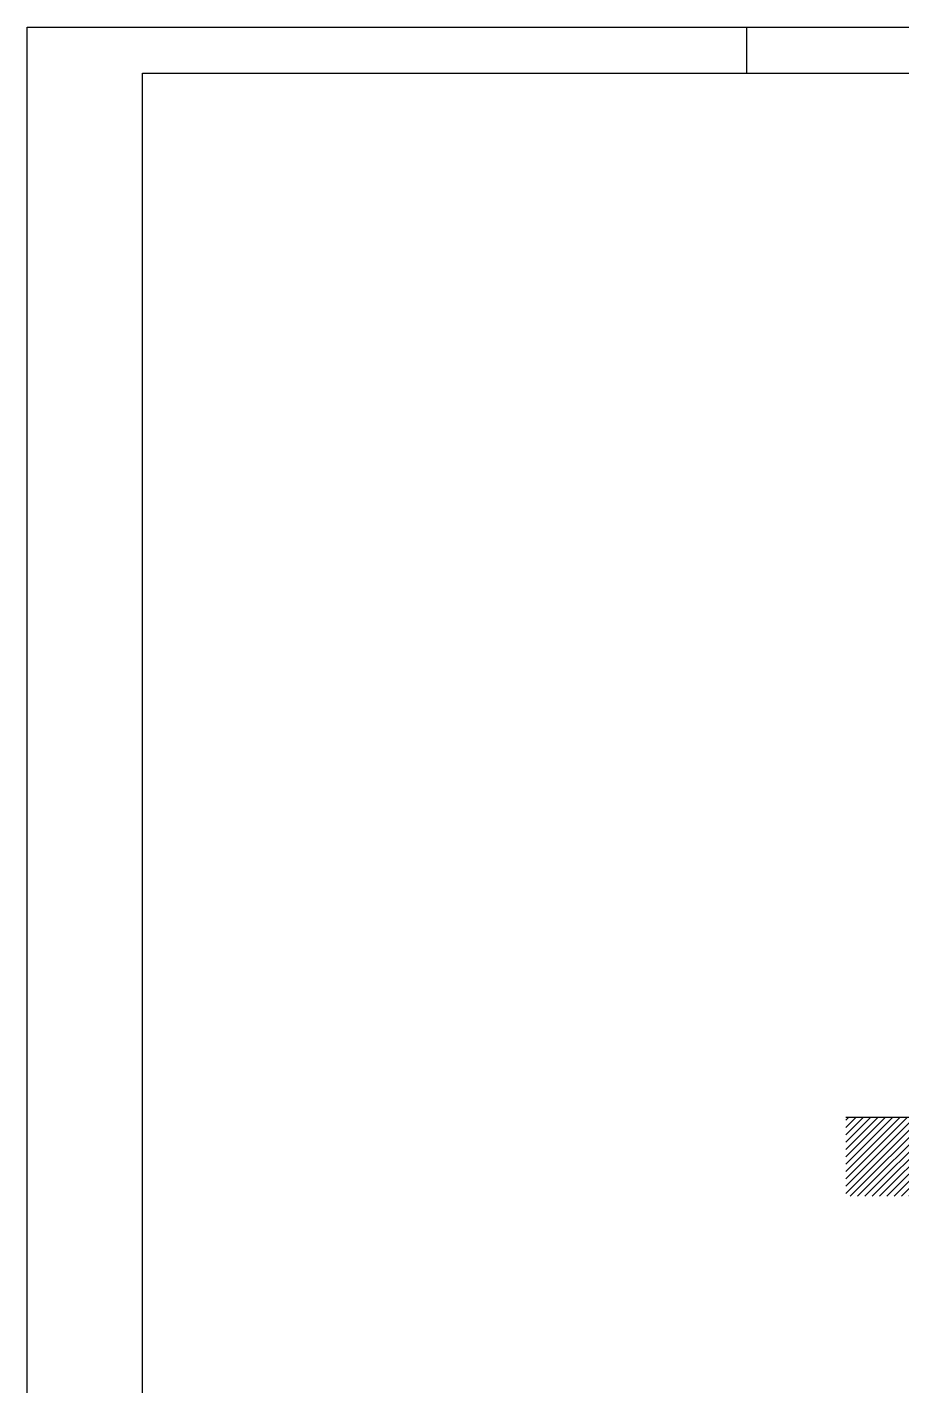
# Model space of a CAD drawing. Extents: x -1098 to 3016, y -832 to 644.
# Drawn here: x -1067.5 to -877.9, y 348.8 to 643.5 of the extents above; entities that cross this region are included whole.
import ezdxf

# ---------------------------------------------------------------- set-up
doc = ezdxf.new("R2010")
doc.units = 0
doc.header["$MEASUREMENT"] = 0
for name, color, linetype in [('HACHURA', 1, 'CONTINUOUS'), ('MARGEXT', 2, 'CONTINUOUS'), ('MARGINT', 6, 'CONTINUOUS'), ('TERRA', 7, 'CONTINUOUS')]:
    doc.layers.add(name, color=color, linetype=linetype)

msp = doc.modelspace()

# ---------------------------------------------------------------- hatches: boundary and pattern name
at = {"layer": 'HACHURA'}
h = msp.add_hatch(dxfattribs=at)
h.set_pattern_fill('ANSI31', color=256, scale=9, style=0)
h.set_pattern_definition([(45, (-19177.3512, -3399.7312), (-0.79549513, 0.79549513), [])])
h.paths.add_polyline_path([(-890.003, 407.084), (-890.003, 389.883), (-392.053, 389.883), (-392.053, 407.084)])

# ---------------------------------------------------------------- linework, layer by layer
at = {"layer": 'MARGEXT'}
for p, q in [((-1067.5, 49.5), (-1067.5, 643.5)), ((-1067.5, 643.5), (-226.5, 643.5)), ((-911.5, 633.5), (-911.5, 643.5))]:
    msp.add_line(p, q, dxfattribs=at)
at = {"layer": 'MARGINT'}
for p, q in [((-1042.5, 59.5), (-1042.5, 633.5)), ((-1042.5, 633.5), (-236.5, 633.5))]:
    msp.add_line(p, q, dxfattribs=at)
at = {"layer": 'TERRA'}
msp.add_lwpolyline([(-890.003, 407.084), (-431.222, 407.084)], dxfattribs=at)

doc.saveas('drawing.dxf')
